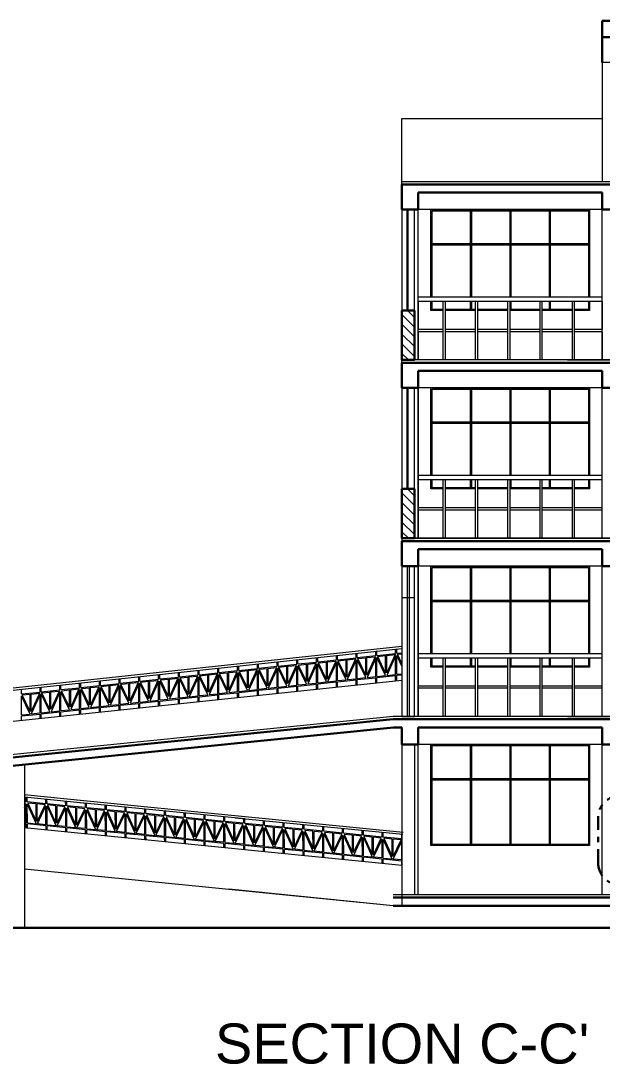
# Model space of a CAD drawing. Header units: millimetres. Extents: x 1898 to 3725, y 783 to 1532.
# Drawn here: x 2531.12 to 2541.72, y 917.06 to 936.08 of the extents above; entities that cross this region are included whole.
import ezdxf

# ---------------------------------------------------------------- set-up
doc = ezdxf.new("R2010")
doc.units = ezdxf.units.MM
doc.linetypes.add('CENTER', pattern=[2, 1.25, -0.25, 0.25, -0.25])
doc.linetypes.add('DASHDOT', pattern=[1, 0.5, -0.25, 0, -0.25])
for name, color, linetype, lineweight in [('Door', 54, 'Continuous', 18), ('ELEV.1', 7, 'Continuous', 20), ('ELEV.2', 250, 'Continuous', 20), ('ELEV.4', 251, 'Continuous', 18), ('ELEV.5', 250, 'Continuous', 15), ('flooring', 1, 'Continuous', 18), ('GRID', 134, 'CENTER', 18), ('Hatch', 43, 'Continuous', 13), ('Railing', 23, 'Continuous', 13), ('rcc', 5, 'Continuous', 30), ('STAIRS', 10, 'Continuous', 18), ('TEXT', 7, 'Continuous', 15), ('Wall', 7, 'Continuous', 30), ('Window', 150, 'Continuous', 15), ('Window-Wall', 7, 'Continuous', 18)]:
    doc.layers.add(name, color=color, linetype=linetype, lineweight=lineweight)
doc.styles.get("Standard").update_dxf_attribs({"font": 'arial.ttf', "height": 0.2})

# ---------------------------------------------------------------- blocks, each defined once
blk = doc.blocks.new('DF')
at = {"layer": 'Railing'}
for p, q in [((2538.092, 921.284), (2535.033, 921.599)), ((2538.088, 921.245), (2535.033, 921.559)), ((2535.188, 921.463), (2535.188, 921.543)), ((2535.208, 921.46), (2535.208, 921.541)), ((2535.548, 921.426), (2535.548, 921.506)), ((2535.568, 921.423), (2535.568, 921.504)), ((2535.188, 921.081), (2535.188, 921.424)), ((2535.548, 921.426), (2535.208, 921.46)), ((2535.208, 921.416), (2535.368, 921.062)), ((2535.208, 921.078), (2535.208, 921.416)), ((2535.37, 921.424), (2535.219, 921.439)), ((2535.219, 921.439), (2535.37, 921.107)), ((2535.37, 921.107), (2535.37, 921.424)), ((2535.535, 921.407), (2535.39, 921.422)), ((2535.39, 921.105), (2535.39, 921.422)), ((2535.39, 921.105), (2535.535, 921.407)), ((2535.39, 921.06), (2535.548, 921.387)), ((2535.548, 921.044), (2535.548, 921.387)), ((2535.908, 921.388), (2535.568, 921.423)), ((2535.568, 921.379), (2535.728, 921.025)), ((2535.568, 921.041), (2535.568, 921.379)), ((2535.73, 921.387), (2535.579, 921.402)), ((2535.579, 921.402), (2535.73, 921.07)), ((2535.73, 921.07), (2535.73, 921.387)), ((2535.895, 921.37), (2535.75, 921.385)), ((2535.75, 921.068), (2535.75, 921.385)), ((2535.75, 921.068), (2535.895, 921.37)), ((2535.75, 921.023), (2535.908, 921.35)), ((2535.908, 921.388), (2535.908, 921.469)), ((2535.908, 921.006), (2535.908, 921.35)), ((2535.928, 921.386), (2535.928, 921.467)), ((2536.268, 921.351), (2535.928, 921.386)), ((2535.928, 921.342), (2536.088, 920.988)), ((2535.928, 921.004), (2535.928, 921.342)), ((2536.09, 921.35), (2535.939, 921.365)), ((2535.939, 921.365), (2536.09, 921.033)), ((2536.09, 921.033), (2536.09, 921.35)), ((2536.255, 921.333), (2536.11, 921.348)), ((2536.11, 921.031), (2536.11, 921.348)), ((2536.11, 921.031), (2536.255, 921.333)), ((2536.11, 920.986), (2536.268, 921.313)), ((2536.268, 921.351), (2536.268, 921.432)), ((2536.268, 920.969), (2536.268, 921.313)), ((2536.288, 921.349), (2536.288, 921.43)), ((2536.628, 921.314), (2536.288, 921.349)), ((2536.288, 921.305), (2536.448, 920.951)), ((2536.288, 920.967), (2536.288, 921.305)), ((2536.45, 921.313), (2536.299, 921.328)), ((2536.299, 921.328), (2536.45, 920.996)), ((2536.45, 920.996), (2536.45, 921.313)), ((2536.615, 921.296), (2536.47, 921.311)), ((2536.47, 920.994), (2536.47, 921.311)), ((2536.47, 920.994), (2536.615, 921.296)), ((2536.628, 921.314), (2536.628, 921.395)), ((2536.648, 921.312), (2536.648, 921.393)), ((2536.988, 921.277), (2536.648, 921.312)), ((2536.81, 921.276), (2536.659, 921.291)), ((2536.659, 921.291), (2536.81, 920.959)), ((2536.988, 921.277), (2536.988, 921.358)), ((2537.008, 921.275), (2537.008, 921.356)), ((2537.348, 921.24), (2537.348, 921.321)), ((2537.368, 921.238), (2537.368, 921.319)), ((2537.708, 921.203), (2537.708, 921.284)), ((2537.728, 921.201), (2537.728, 921.282)), ((2536.47, 920.949), (2536.628, 921.276)), ((2536.628, 920.932), (2536.628, 921.276)), ((2536.648, 921.268), (2536.808, 920.914)), ((2536.648, 920.93), (2536.648, 921.268)), ((2536.81, 920.959), (2536.81, 921.276)), ((2536.975, 921.259), (2536.83, 921.274)), ((2536.83, 920.957), (2536.83, 921.274)), ((2536.83, 920.957), (2536.975, 921.259)), ((2536.83, 920.912), (2536.988, 921.239)), ((2536.988, 920.895), (2536.988, 921.239)), ((2537.348, 921.24), (2537.008, 921.275)), ((2537.008, 921.231), (2537.168, 920.877)), ((2537.008, 920.893), (2537.008, 921.231)), ((2537.17, 921.239), (2537.019, 921.254)), ((2537.019, 921.254), (2537.17, 920.922)), ((2537.17, 920.922), (2537.17, 921.239)), ((2537.335, 921.222), (2537.19, 921.237)), ((2537.19, 920.92), (2537.19, 921.237)), ((2537.19, 920.92), (2537.335, 921.222)), ((2537.19, 920.875), (2537.348, 921.202)), ((2537.348, 920.858), (2537.348, 921.202)), ((2537.708, 921.203), (2537.368, 921.238)), ((2537.368, 921.194), (2537.528, 920.84)), ((2537.368, 920.856), (2537.368, 921.194)), ((2537.53, 921.202), (2537.379, 921.217)), ((2537.379, 921.217), (2537.53, 920.885)), ((2537.53, 920.885), (2537.53, 921.202)), ((2537.695, 921.185), (2537.55, 921.2)), ((2537.55, 920.882), (2537.55, 921.2)), ((2537.55, 920.882), (2537.695, 921.185)), ((2537.55, 920.838), (2537.708, 921.165)), ((2537.708, 920.821), (2537.708, 921.165)), ((2538.068, 921.166), (2537.728, 921.201)), ((2537.728, 921.157), (2537.888, 920.803)), ((2537.728, 920.819), (2537.728, 921.157)), ((2537.89, 921.165), (2537.739, 921.18)), ((2537.739, 921.18), (2537.89, 920.848)), ((2537.89, 920.848), (2537.89, 921.165)), ((2538.055, 921.148), (2537.91, 921.162)), ((2537.91, 920.845), (2537.91, 921.162)), ((2537.91, 920.845), (2538.055, 921.148)), ((2537.91, 920.801), (2538.068, 921.128)), ((2535.188, 920.98), (2535.188, 921.06)), ((2535.208, 921.078), (2535.368, 921.062)), ((2535.548, 921.023), (2535.208, 921.058)), ((2535.208, 920.978), (2535.208, 921.058)), ((2535.548, 921.044), (2535.39, 921.06)), ((2535.548, 920.943), (2535.548, 921.023)), ((2535.568, 921.041), (2535.728, 921.025)), ((2535.908, 920.986), (2535.568, 921.021)), ((2535.568, 920.941), (2535.568, 921.021)), ((2535.908, 921.006), (2535.75, 921.023)), ((2535.908, 920.906), (2535.908, 920.986)), ((2535.928, 921.004), (2536.088, 920.988)), ((2536.268, 920.949), (2535.928, 920.984)), ((2535.928, 920.904), (2535.928, 920.984)), ((2536.268, 920.969), (2536.11, 920.986)), ((2536.268, 920.869), (2536.268, 920.949)), ((2536.288, 920.967), (2536.448, 920.951)), ((2536.628, 920.912), (2536.288, 920.947)), ((2536.288, 920.867), (2536.288, 920.947)), ((2536.628, 920.932), (2536.47, 920.949)), ((2536.628, 920.832), (2536.628, 920.912)), ((2536.648, 920.93), (2536.808, 920.914)), ((2536.988, 920.875), (2536.648, 920.91)), ((2536.648, 920.83), (2536.648, 920.91)), ((2536.988, 920.895), (2536.83, 920.912)), ((2536.988, 920.795), (2536.988, 920.875)), ((2537.008, 920.893), (2537.168, 920.877)), ((2537.348, 920.838), (2537.008, 920.873)), ((2537.008, 920.793), (2537.008, 920.873)), ((2537.348, 920.858), (2537.19, 920.875)), ((2537.348, 920.758), (2537.348, 920.838)), ((2537.368, 920.856), (2537.528, 920.84)), ((2537.708, 920.801), (2537.368, 920.836)), ((2537.368, 920.756), (2537.368, 920.836)), ((2537.708, 920.821), (2537.55, 920.838)), ((2537.708, 920.721), (2537.708, 920.801)), ((2537.728, 920.819), (2537.888, 920.803)), ((2538.068, 920.764), (2537.728, 920.799)), ((2537.728, 920.719), (2537.728, 920.799)), ((2538.068, 920.784), (2537.91, 920.801))]:
    blk.add_line(p, q, dxfattribs=at)

msp = doc.modelspace()

# ---------------------------------------------------------------- hatches: boundary and pattern name
at = {"layer": 'Hatch', "ltscale": 0.05}
h = msp.add_hatch(dxfattribs=at)
h.set_pattern_fill('ANSI31', color=256)
h.set_pattern_definition([(135, (8339.62889, 1391.12272), (0.0883883476, 0.0883883476), [])])
h.paths.add_polyline_path([(2538.0677, 929.8971), (2538.2977, 929.8971), (2538.2977, 930.7971), (2538.0677, 930.7971)])
h = msp.add_hatch(dxfattribs=at)
h.set_pattern_fill('ANSI31', color=256)
h.set_pattern_definition([(135, (8339.62889, 1387.87272), (0.0883883476, 0.0883883476), [])])
h.paths.add_polyline_path([(2538.0677, 926.6471), (2538.2977, 926.6471), (2538.2977, 927.5471), (2538.0677, 927.5471)])

# ---------------------------------------------------------------- linework, layer by layer
at = {"layer": 'Door', "linetype": 'Continuous', "ltscale": 0.05}
for p, q in [((2538.1627, 926.1371), (2538.1627, 923.4071)), ((2538.2027, 926.1371), (2538.2027, 923.4071))]:
    msp.add_line(p, q, dxfattribs=at)
at = {"layer": 'Door'}
msp.add_line((2538.1627, 923.4071), (2538.2027, 923.4071), dxfattribs=at)
at = {"layer": 'ELEV.1'}
for p, q in [((2538.3677, 929.3871), (2538.3677, 926.6471)), ((2538.3677, 926.1371), (2538.3677, 923.3971)), ((2538.3677, 920.1471), (2538.3677, 922.8871)), ((2541.7177, 920.1471), (2541.7177, 922.8871)), ((2531.1902, 922.5243), (2531.1902, 919.5493))]:
    msp.add_line(p, q, dxfattribs=at)
at = {"layer": 'ELEV.2'}
for p, q in [((2538.0677, 934.2971), (2541.7177, 934.2971)), ((2538.0677, 933.1471), (2538.0677, 934.2971)), ((2538.3677, 929.8971), (2538.3677, 932.6371)), ((2541.7177, 929.8971), (2541.7177, 932.6371)), ((2538.3677, 926.6471), (2538.3677, 929.3871)), ((2541.7177, 926.6471), (2541.7177, 929.3871)), ((2538.3677, 923.3971), (2538.3677, 926.1371)), ((2541.7177, 923.3971), (2541.7177, 926.1371)), ((2538.3677, 920.1471), (2538.3677, 922.8871)), ((2541.7177, 920.1471), (2541.7177, 922.8871)), ((2537.9077, 919.9461), (2531.1902, 920.6178)), ((2538.0677, 920.6648), (2538.0677, 919.9461))]:
    msp.add_line(p, q, dxfattribs=at)
at = {"layer": 'ELEV.4'}
for p, q in [((2541.7177, 932.6371), (2538.3677, 932.6371)), ((2538.3677, 930.9671), (2538.3677, 930.4521)), ((2541.7177, 930.9671), (2541.7177, 930.4521)), ((2538.3677, 930.4121), (2538.3677, 929.8971)), ((2541.7177, 930.4121), (2541.7177, 929.8971)), ((2541.7177, 929.3871), (2538.3677, 929.3871)), ((2538.3677, 927.7171), (2538.3677, 927.2021)), ((2538.3677, 927.1621), (2538.3677, 926.6471)), ((2541.7177, 926.1371), (2538.3677, 926.1371)), ((2538.3677, 924.4671), (2538.3677, 923.9521)), ((2538.3677, 923.9121), (2538.3677, 923.3971)), ((2541.7177, 922.8871), (2538.3677, 922.8871))]:
    msp.add_line(p, q, dxfattribs=at)
at = {"layer": 'ELEV.5', "linetype": 'Continuous'}
for p, q in [((2538.0677, 924.0542), (2521.7542, 922.3298)), ((2538.0677, 920.6838), (2531.1902, 921.3716)), ((2537.9077, 919.9461), (2534.9141, 920.254))]:
    msp.add_line(p, q, dxfattribs=at)
at = {"layer": 'flooring'}
msp.add_line((2538.0677, 929.8471), (2538.0677, 929.8971), dxfattribs=at)
for points in [[(2538.0677, 932.9471), (2538.0677, 933.1471), (2543.1076, 933.1471), (2543.1076, 932.9993), (2543.4076, 932.9993), (2543.4076, 932.8516), (2543.7076, 932.8516), (2543.7076, 932.7039), (2544.0076, 932.7039), (2544.0076, 932.5562), (2544.3076, 932.5562), (2544.3076, 932.4084), (2544.6076, 932.4084), (2544.6076, 932.2607), (2544.9076, 932.2607), (2544.9076, 932.113), (2545.2076, 932.113), (2545.2076, 931.9652), (2545.5076, 931.9652), (2545.5076, 931.8175), (2545.8076, 931.8175), (2547.9476, 931.8175)], [(2541.0846, 929.8971), (2543.1076, 929.8971), (2543.1076, 929.7493), (2543.4076, 929.7493), (2543.4076, 929.6016), (2543.7076, 929.6016), (2543.7076, 929.4539), (2544.0076, 929.4539), (2544.0076, 929.3062), (2544.3076, 929.3062), (2544.3076, 929.1584), (2544.6076, 929.1584), (2544.6076, 929.0107), (2544.9076, 929.0107), (2544.9076, 928.863), (2545.2076, 928.863), (2545.2076, 928.7152), (2545.5076, 928.7152), (2545.5076, 928.5675), (2545.8076, 928.5675), (2547.9476, 928.5675)], [(2541.0846, 926.6471), (2543.1076, 926.6471), (2543.1076, 926.4993), (2543.4076, 926.4993), (2543.4076, 926.3516), (2543.7076, 926.3516), (2543.7076, 926.2039), (2544.0076, 926.2039), (2544.0076, 926.0562), (2544.3076, 926.0562), (2544.3076, 925.9084), (2544.6076, 925.9084), (2544.6076, 925.7607), (2544.9076, 925.7607), (2544.9076, 925.613), (2545.2076, 925.613), (2545.2076, 925.4652), (2545.5076, 925.4652), (2545.5076, 925.3175), (2545.8076, 925.3175), (2547.9476, 925.3175)], [(2541.0846, 923.3971), (2543.1076, 923.3971), (2543.1076, 923.2493), (2543.4076, 923.2493), (2543.4076, 923.1016), (2543.7076, 923.1016), (2543.7076, 922.9539), (2544.0076, 922.9539), (2544.0076, 922.8062), (2544.3076, 922.8062), (2544.3076, 922.6584), (2544.6076, 922.6584), (2544.6076, 922.5107), (2544.9076, 922.5107), (2544.9076, 922.363), (2545.2076, 922.363), (2545.2076, 922.2152), (2545.5076, 922.2152), (2545.5076, 922.0675), (2545.8076, 922.0675), (2547.9476, 922.0675)]]:
    msp.add_lwpolyline(points, dxfattribs=at)
at = {"layer": 'GRID', "ltscale": 5}
msp.add_line((2538.0677, 926.6471), (2551.8592, 926.6471), dxfattribs=at)
at = {"layer": 'Hatch', "color": 40, "linetype": 'DASHDOT', "lineweight": 30, "ltscale": 0.5}
msp.add_lwpolyline([(2542.0452, 921.9557), (2543.3883, 921.9557, -0.4142136), (2543.7883, 921.5557), (2543.7883, 920.7312, -0.4142136), (2543.3883, 920.3312), (2542.0452, 920.3312, -0.4142136), (2541.6452, 920.7312), (2541.6452, 921.5557, -0.4142136)], format="xyb", close=True, dxfattribs=at)
at = {"layer": 'Railing'}
for p, q in [((2538.3677, 931.0471), (2541.7177, 931.0471)), ((2538.3677, 930.9671), (2541.7177, 930.9671)), ((2538.8214, 929.8971), (2538.8214, 930.9671)), ((2538.8614, 929.8971), (2538.8614, 930.9671)), ((2539.4102, 929.8971), (2539.4102, 930.9671)), ((2539.4502, 929.8971), (2539.4502, 930.9671)), ((2539.9989, 929.8971), (2539.9989, 930.9671)), ((2540.0389, 929.8971), (2540.0389, 930.9671)), ((2540.5877, 929.8971), (2540.5877, 930.9671)), ((2540.6277, 929.8971), (2540.6277, 930.9671)), ((2541.1764, 929.8971), (2541.1764, 930.9671)), ((2541.2164, 929.8971), (2541.2164, 930.9671)), ((2538.8214, 930.4521), (2538.3677, 930.4521)), ((2538.8214, 930.4121), (2538.3677, 930.4121)), ((2539.4102, 930.4521), (2538.8614, 930.4521)), ((2539.4102, 930.4121), (2538.8614, 930.4121)), ((2539.9989, 930.4521), (2539.4502, 930.4521)), ((2539.9989, 930.4121), (2539.4502, 930.4121)), ((2540.5877, 930.4521), (2540.0389, 930.4521)), ((2540.5877, 930.4121), (2540.0389, 930.4121)), ((2541.1764, 930.4521), (2540.6277, 930.4521)), ((2541.1764, 930.4121), (2540.6277, 930.4121)), ((2541.7177, 930.4521), (2541.2164, 930.4521)), ((2541.7177, 930.4121), (2541.2164, 930.4121)), ((2538.3677, 927.7971), (2541.7177, 927.7971)), ((2538.3677, 927.7171), (2541.7177, 927.7171)), ((2538.8214, 926.6471), (2538.8214, 927.7171)), ((2538.8614, 926.6471), (2538.8614, 927.7171)), ((2539.4102, 926.6471), (2539.4102, 927.7171)), ((2539.4502, 926.6471), (2539.4502, 927.7171)), ((2539.9989, 926.6471), (2539.9989, 927.7171)), ((2540.0389, 926.6471), (2540.0389, 927.7171)), ((2540.5877, 926.6471), (2540.5877, 927.7171)), ((2540.6277, 926.6471), (2540.6277, 927.7171)), ((2541.1764, 926.6471), (2541.1764, 927.7171)), ((2541.2164, 926.6471), (2541.2164, 927.7171)), ((2538.8214, 927.2021), (2538.3677, 927.2021)), ((2539.4102, 927.2021), (2538.8614, 927.2021)), ((2539.9989, 927.2021), (2539.4502, 927.2021)), ((2540.5877, 927.2021), (2540.0389, 927.2021)), ((2541.1764, 927.2021), (2540.6277, 927.2021)), ((2541.7177, 927.2021), (2541.2164, 927.2021)), ((2538.8214, 927.1621), (2538.3677, 927.1621)), ((2539.4102, 927.1621), (2538.8614, 927.1621)), ((2539.9989, 927.1621), (2539.4502, 927.1621)), ((2540.5877, 927.1621), (2540.0389, 927.1621)), ((2541.1764, 927.1621), (2540.6277, 927.1621)), ((2541.7177, 927.1621), (2541.2164, 927.1621)), ((2536.8946, 924.4341), (2536.8946, 924.5145)), ((2537.2346, 924.469), (2537.2346, 924.5494)), ((2537.2546, 924.4731), (2537.2546, 924.5535)), ((2537.5946, 924.508), (2537.5946, 924.5885)), ((2537.6146, 924.5121), (2537.6146, 924.5925)), ((2537.6146, 924.5121), (2537.9546, 924.5471)), ((2537.943, 924.5258), (2537.7925, 924.1936)), ((2537.7925, 924.5103), (2537.943, 924.5258)), ((2537.9546, 924.5471), (2537.9546, 924.6275)), ((2537.9746, 924.5511), (2537.9746, 924.6315)), ((2537.9746, 924.5511), (2538.0677, 924.5607)), ((2537.9872, 924.5323), (2538.0677, 924.5406)), ((2538.0677, 924.365), (2537.9872, 924.5323)), ((2538.3677, 924.5471), (2541.7177, 924.5471)), ((2535.4346, 924.2739), (2535.4346, 924.3544)), ((2535.4546, 924.278), (2535.4546, 924.3584)), ((2535.7946, 924.313), (2535.7946, 924.3934)), ((2535.8146, 924.317), (2535.8146, 924.3974)), ((2535.8146, 924.317), (2536.1546, 924.352)), ((2536.143, 924.3307), (2535.9925, 923.9986)), ((2535.9925, 924.3152), (2536.143, 924.3307)), ((2536.1546, 924.352), (2536.1546, 924.4324)), ((2536.1746, 924.356), (2536.1746, 924.4364)), ((2536.1746, 924.356), (2536.5146, 924.391)), ((2536.1872, 924.3372), (2536.3325, 924.3522)), ((2536.3325, 924.0351), (2536.1872, 924.3372)), ((2536.3325, 924.0351), (2536.3325, 924.3522)), ((2536.503, 924.3697), (2536.3525, 924.0376)), ((2536.3525, 924.3542), (2536.503, 924.3697)), ((2536.3525, 924.0376), (2536.3525, 924.3542)), ((2536.5146, 924.3467), (2536.354, 923.9925)), ((2536.5146, 924.391), (2536.5146, 924.4714)), ((2536.5146, 924.009), (2536.5146, 924.3523)), ((2536.5346, 924.395), (2536.5346, 924.4755)), ((2536.5346, 924.395), (2536.8746, 924.43)), ((2536.5346, 924.013), (2536.5346, 924.3563)), ((2536.6919, 924.0292), (2536.5346, 924.3563)), ((2536.5472, 924.3762), (2536.6925, 924.3912)), ((2536.6925, 924.0742), (2536.5472, 924.3762)), ((2536.6925, 924.0742), (2536.6925, 924.3912)), ((2536.863, 924.4087), (2536.7125, 924.0766)), ((2536.7125, 924.3932), (2536.863, 924.4087)), ((2536.7125, 924.0766), (2536.7125, 924.3932)), ((2536.8746, 924.3857), (2536.714, 924.0315)), ((2536.8746, 924.43), (2536.8746, 924.5104)), ((2536.8746, 924.048), (2536.8746, 924.3913)), ((2536.8946, 924.4341), (2537.2346, 924.469)), ((2536.8946, 924.052), (2536.8946, 924.3953)), ((2537.0519, 924.0682), (2536.8946, 924.3953)), ((2536.9072, 924.4152), (2537.0525, 924.4302)), ((2537.0525, 924.1132), (2536.9072, 924.4152)), ((2537.0525, 924.1132), (2537.0525, 924.4302)), ((2537.223, 924.4477), (2537.0725, 924.1156)), ((2537.0725, 924.4322), (2537.223, 924.4477)), ((2537.0725, 924.1156), (2537.0725, 924.4322)), ((2537.2346, 924.4247), (2537.074, 924.0705)), ((2537.2346, 924.087), (2537.2346, 924.4303)), ((2537.2546, 924.4731), (2537.5946, 924.508)), ((2537.2546, 924.0911), (2537.2546, 924.4344)), ((2537.4119, 924.1072), (2537.2546, 924.4344)), ((2537.2672, 924.4543), (2537.4125, 924.4692)), ((2537.4125, 924.1522), (2537.2672, 924.4543)), ((2537.4125, 924.1522), (2537.4125, 924.4692)), ((2537.583, 924.4867), (2537.4325, 924.1546)), ((2537.4325, 924.4713), (2537.583, 924.4867)), ((2537.4325, 924.1546), (2537.4325, 924.4713)), ((2537.5946, 924.4637), (2537.434, 924.1095)), ((2537.5946, 924.126), (2537.5946, 924.4693)), ((2537.6146, 924.1301), (2537.6146, 924.4734)), ((2537.7719, 924.1463), (2537.6146, 924.4734)), ((2537.6272, 924.4933), (2537.7725, 924.5082)), ((2537.7725, 924.1912), (2537.6272, 924.4933)), ((2537.7725, 924.1912), (2537.7725, 924.5082)), ((2537.7925, 924.1936), (2537.7925, 924.5103)), ((2537.9546, 924.5027), (2537.794, 924.1485)), ((2537.9546, 924.165), (2537.9546, 924.5083)), ((2537.9746, 924.1691), (2537.9746, 924.5124)), ((2538.0677, 924.3189), (2537.9746, 924.5124)), ((2538.3677, 924.4671), (2541.7177, 924.4671)), ((2538.8214, 923.3971), (2538.8214, 924.4671)), ((2538.8614, 923.3971), (2538.8614, 924.4671)), ((2539.4102, 923.3971), (2539.4102, 924.4671)), ((2539.4502, 923.3971), (2539.4502, 924.4671)), ((2539.9989, 923.3971), (2539.9989, 924.4671)), ((2540.0389, 923.3971), (2540.0389, 924.4671)), ((2540.5877, 923.3971), (2540.5877, 924.4671)), ((2540.6277, 923.3971), (2540.6277, 924.4671)), ((2541.1764, 923.3971), (2541.1764, 924.4671)), ((2541.2164, 923.3971), (2541.2164, 924.4671)), ((2533.6346, 924.0789), (2533.6346, 924.1593)), ((2533.6546, 924.0829), (2533.6546, 924.1633)), ((2533.9946, 924.1179), (2533.9946, 924.1983)), ((2534.0146, 924.1219), (2534.0146, 924.2023)), ((2534.0146, 924.1219), (2534.3546, 924.1569)), ((2534.343, 924.1356), (2534.1925, 923.8035)), ((2534.1925, 924.1201), (2534.343, 924.1356)), ((2534.3546, 924.1569), (2534.3546, 924.2373)), ((2534.3746, 924.1609), (2534.3746, 924.2414)), ((2534.3746, 924.1609), (2534.7146, 924.1959)), ((2534.3872, 924.1421), (2534.5325, 924.1571)), ((2534.5325, 923.8401), (2534.3872, 924.1421)), ((2534.5325, 923.8401), (2534.5325, 924.1571)), ((2534.703, 924.1746), (2534.5525, 923.8425)), ((2534.5525, 924.1591), (2534.703, 924.1746)), ((2534.5525, 923.8425), (2534.5525, 924.1591)), ((2534.7146, 924.1516), (2534.554, 923.7974)), ((2534.7146, 924.1959), (2534.7146, 924.2763)), ((2534.7146, 923.8139), (2534.7146, 924.1572)), ((2534.7346, 924.1999), (2534.7346, 924.2804)), ((2534.7346, 924.1999), (2535.0746, 924.2349)), ((2534.7346, 923.8179), (2534.7346, 924.1612)), ((2534.8919, 923.8341), (2534.7346, 924.1612)), ((2534.7472, 924.1811), (2534.8925, 924.1961)), ((2534.8925, 923.8791), (2534.7472, 924.1811)), ((2534.8925, 923.8791), (2534.8925, 924.1961)), ((2535.063, 924.2136), (2534.9125, 923.8815)), ((2534.9125, 924.1981), (2535.063, 924.2136)), ((2534.9125, 923.8815), (2534.9125, 924.1981)), ((2535.0746, 924.1906), (2534.914, 923.8364)), ((2535.0746, 924.2349), (2535.0746, 924.3153)), ((2535.0746, 923.8529), (2535.0746, 924.1962)), ((2535.0946, 924.239), (2535.0946, 924.3194)), ((2535.0946, 924.239), (2535.4346, 924.2739)), ((2535.0946, 923.857), (2535.0946, 924.2003)), ((2535.2519, 923.8731), (2535.0946, 924.2003)), ((2535.1072, 924.2202), (2535.2525, 924.2351)), ((2535.2525, 923.9181), (2535.1072, 924.2202)), ((2535.2525, 923.9181), (2535.2525, 924.2351)), ((2535.423, 924.2526), (2535.2725, 923.9205)), ((2535.2725, 924.2372), (2535.423, 924.2526)), ((2535.2725, 923.9205), (2535.2725, 924.2372)), ((2535.4346, 924.2296), (2535.274, 923.8754)), ((2535.4346, 923.8919), (2535.4346, 924.2352)), ((2535.4546, 924.278), (2535.7946, 924.313)), ((2535.4546, 923.896), (2535.4546, 924.2393)), ((2535.6119, 923.9122), (2535.4546, 924.2393)), ((2535.4672, 924.2592), (2535.6125, 924.2741)), ((2535.6125, 923.9571), (2535.4672, 924.2592)), ((2535.6125, 923.9571), (2535.6125, 924.2741)), ((2535.783, 924.2917), (2535.6325, 923.9595)), ((2535.6325, 924.2762), (2535.783, 924.2917)), ((2535.6325, 923.9595), (2535.6325, 924.2762)), ((2535.7946, 924.2686), (2535.634, 923.9144)), ((2535.7946, 923.9309), (2535.7946, 924.2742)), ((2535.8146, 923.935), (2535.8146, 924.2783)), ((2535.9719, 923.9512), (2535.8146, 924.2783)), ((2535.8272, 924.2982), (2535.9725, 924.3131)), ((2535.9725, 923.9961), (2535.8272, 924.2982)), ((2535.9725, 923.9961), (2535.9725, 924.3131)), ((2535.9925, 923.9986), (2535.9925, 924.3152)), ((2536.1546, 924.3076), (2535.994, 923.9535)), ((2536.1546, 923.97), (2536.1546, 924.3133)), ((2536.1746, 923.974), (2536.1746, 924.3173)), ((2536.3319, 923.9902), (2536.1746, 924.3173)), ((2537.6146, 924.1301), (2537.7719, 924.1463)), ((2537.6146, 924.11), (2537.9546, 924.1449)), ((2537.794, 924.1485), (2537.9546, 924.165)), ((2537.9546, 924.0422), (2537.9546, 924.1449)), ((2537.9546, 924.0422), (2537.9546, 924.1449)), ((2537.9746, 924.1691), (2538.0677, 924.1787)), ((2537.9746, 924.149), (2538.0677, 924.1586)), ((2537.9746, 924.0443), (2537.9746, 924.149)), ((2531.8346, 923.8838), (2531.8346, 923.9642)), ((2531.8546, 923.8878), (2531.8546, 923.9682)), ((2532.1946, 923.9228), (2532.1946, 924.0032)), ((2532.2146, 923.9268), (2532.2146, 924.0073)), ((2532.2146, 923.9268), (2532.5546, 923.9618)), ((2532.5546, 923.9618), (2532.5546, 924.0422)), ((2532.5746, 923.9658), (2532.5746, 924.0463)), ((2532.5746, 923.9658), (2532.9146, 924.0008)), ((2532.5872, 923.947), (2532.7325, 923.962)), ((2532.7325, 923.645), (2532.5872, 923.947)), ((2532.7325, 923.645), (2532.7325, 923.962)), ((2532.903, 923.9795), (2532.7525, 923.6474)), ((2532.7525, 923.964), (2532.903, 923.9795)), ((2532.7525, 923.6474), (2532.7525, 923.964)), ((2532.9146, 923.9565), (2532.754, 923.6023)), ((2532.9146, 924.0008), (2532.9146, 924.0812)), ((2532.9146, 923.6188), (2532.9146, 923.9621)), ((2532.9346, 924.0049), (2532.9346, 924.0853)), ((2532.9346, 924.0049), (2533.2746, 924.0398)), ((2532.9346, 923.6229), (2532.9346, 923.9662)), ((2533.0919, 923.639), (2532.9346, 923.9662)), ((2532.9472, 923.9861), (2533.0925, 924.001)), ((2533.0925, 923.684), (2532.9472, 923.9861)), ((2533.0925, 923.684), (2533.0925, 924.001)), ((2533.263, 924.0185), (2533.1125, 923.6864)), ((2533.1125, 924.0031), (2533.263, 924.0185)), ((2533.1125, 923.6864), (2533.1125, 924.0031)), ((2533.2746, 923.9955), (2533.114, 923.6413)), ((2533.2746, 924.0398), (2533.2746, 924.1203)), ((2533.2746, 923.6578), (2533.2746, 924.0011)), ((2533.2946, 924.0439), (2533.2946, 924.1243)), ((2533.2946, 924.0439), (2533.6346, 924.0789)), ((2533.2946, 923.6619), (2533.2946, 924.0052)), ((2533.4519, 923.6781), (2533.2946, 924.0052)), ((2533.3072, 924.0251), (2533.4525, 924.04)), ((2533.4525, 923.723), (2533.3072, 924.0251)), ((2533.4525, 923.723), (2533.4525, 924.04)), ((2533.623, 924.0576), (2533.4725, 923.7254)), ((2533.4725, 924.0421), (2533.623, 924.0576)), ((2533.4725, 923.7254), (2533.4725, 924.0421)), ((2533.6346, 924.0345), (2533.474, 923.6803)), ((2533.6346, 923.6968), (2533.6346, 924.0401)), ((2533.6546, 924.0829), (2533.9946, 924.1179)), ((2533.6546, 923.7009), (2533.6546, 924.0442)), ((2533.8119, 923.7171), (2533.6546, 924.0442)), ((2533.6672, 924.0641), (2533.8125, 924.079)), ((2533.8125, 923.762), (2533.6672, 924.0641)), ((2533.8125, 923.762), (2533.8125, 924.079)), ((2533.983, 924.0966), (2533.8325, 923.7645)), ((2533.8325, 924.0811), (2533.983, 924.0966)), ((2533.8325, 923.7645), (2533.8325, 924.0811)), ((2533.9946, 924.0735), (2533.834, 923.7194)), ((2533.9946, 923.7359), (2533.9946, 924.0792)), ((2534.0146, 923.7399), (2534.0146, 924.0832)), ((2534.1719, 923.7561), (2534.0146, 924.0832)), ((2534.0272, 924.1031), (2534.1725, 924.1181)), ((2534.1725, 923.801), (2534.0272, 924.1031)), ((2534.1725, 923.801), (2534.1725, 924.1181)), ((2534.1925, 923.8035), (2534.1925, 924.1201)), ((2534.3546, 924.1126), (2534.194, 923.7584)), ((2534.3546, 923.7749), (2534.3546, 924.1182)), ((2534.3746, 923.7789), (2534.3746, 924.1222)), ((2534.5319, 923.7951), (2534.3746, 924.1222)), ((2535.8146, 923.935), (2535.9719, 923.9512)), ((2535.8146, 923.9149), (2536.1546, 923.9499)), ((2535.994, 923.9535), (2536.1546, 923.97)), ((2536.1546, 923.852), (2536.1546, 923.9499)), ((2536.1546, 923.852), (2536.1546, 923.9499)), ((2536.1746, 923.974), (2536.3319, 923.9902)), ((2536.1746, 923.9539), (2536.5146, 923.9889)), ((2536.1746, 923.8541), (2536.1746, 923.9539)), ((2536.354, 923.9925), (2536.5146, 924.009)), ((2536.5146, 923.89), (2536.5146, 923.9889)), ((2536.5146, 923.89), (2536.5146, 923.9889)), ((2536.5346, 924.013), (2536.6919, 924.0292)), ((2536.5346, 923.9929), (2536.8746, 924.0279)), ((2536.5346, 923.8921), (2536.5346, 923.9929)), ((2536.714, 924.0315), (2536.8746, 924.048)), ((2536.8746, 923.9281), (2536.8746, 924.0279)), ((2536.8746, 923.9281), (2536.8746, 924.0279)), ((2536.8946, 924.052), (2537.0519, 924.0682)), ((2536.8946, 924.0319), (2537.2346, 924.0669)), ((2536.8946, 923.9302), (2536.8946, 924.0319)), ((2537.074, 924.0705), (2537.2346, 924.087)), ((2537.2346, 923.9661), (2537.2346, 924.0669)), ((2537.2346, 923.9661), (2537.2346, 924.0669)), ((2537.2546, 924.0911), (2537.4119, 924.1072)), ((2537.2546, 924.071), (2537.5946, 924.1059)), ((2537.2546, 923.9682), (2537.2546, 924.071)), ((2537.434, 924.1095), (2537.5946, 924.126)), ((2537.5946, 924.0042), (2537.5946, 924.1059)), ((2537.5946, 924.0042), (2537.5946, 924.1059)), ((2537.6146, 924.0063), (2537.6146, 924.11)), ((2538.8214, 923.9521), (2538.3677, 923.9521)), ((2539.4102, 923.9521), (2538.8614, 923.9521)), ((2539.9989, 923.9521), (2539.4502, 923.9521)), ((2540.5877, 923.9521), (2540.0389, 923.9521)), ((2541.1764, 923.9521), (2540.6277, 923.9521)), ((2541.7177, 923.9521), (2541.2164, 923.9521)), ((2531.1346, 923.8098), (2531.1346, 923.8902)), ((2531.1346, 923.8098), (2531.4746, 923.8447)), ((2531.1346, 923.4278), (2531.1346, 923.7711)), ((2531.2919, 923.444), (2531.1346, 923.7711)), ((2531.1472, 923.791), (2531.2925, 923.8059)), ((2531.2925, 923.4889), (2531.1472, 923.791)), ((2531.2925, 923.4889), (2531.2925, 923.8059)), ((2531.463, 923.8235), (2531.3125, 923.4913)), ((2531.3125, 923.808), (2531.463, 923.8235)), ((2531.3125, 923.4913), (2531.3125, 923.808)), ((2531.4746, 923.8004), (2531.314, 923.4462)), ((2531.4746, 923.8447), (2531.4746, 923.9252)), ((2531.4746, 923.4627), (2531.4746, 923.806)), ((2531.4946, 923.8488), (2531.4946, 923.9292)), ((2531.4946, 923.8488), (2531.8346, 923.8838)), ((2531.4946, 923.4668), (2531.4946, 923.8101)), ((2531.6519, 923.483), (2531.4946, 923.8101)), ((2531.5072, 923.83), (2531.6525, 923.8449)), ((2531.6525, 923.5279), (2531.5072, 923.83)), ((2531.6525, 923.5279), (2531.6525, 923.8449)), ((2531.823, 923.8625), (2531.6725, 923.5304)), ((2531.6725, 923.847), (2531.823, 923.8625)), ((2531.6725, 923.5304), (2531.6725, 923.847)), ((2531.8346, 923.8394), (2531.674, 923.4852)), ((2531.8346, 923.5018), (2531.8346, 923.8451)), ((2531.8546, 923.8878), (2532.1946, 923.9228)), ((2531.8546, 923.5058), (2531.8546, 923.8491)), ((2532.0119, 923.522), (2531.8546, 923.8491)), ((2531.8672, 923.869), (2532.0125, 923.884)), ((2532.0125, 923.5669), (2531.8672, 923.869)), ((2532.0125, 923.5669), (2532.0125, 923.884)), ((2532.183, 923.9015), (2532.0325, 923.5694)), ((2532.0325, 923.886), (2532.183, 923.9015)), ((2532.0325, 923.5694), (2532.0325, 923.886)), ((2532.1946, 923.8785), (2532.034, 923.5243)), ((2532.1946, 923.5408), (2532.1946, 923.8841)), ((2532.2146, 923.5448), (2532.2146, 923.8881)), ((2532.3719, 923.561), (2532.2146, 923.8881)), ((2532.2272, 923.908), (2532.3725, 923.923)), ((2532.3725, 923.6059), (2532.2272, 923.908)), ((2532.3725, 923.6059), (2532.3725, 923.923)), ((2532.543, 923.9405), (2532.3925, 923.6084)), ((2532.3925, 923.925), (2532.543, 923.9405)), ((2532.3925, 923.6084), (2532.3925, 923.925)), ((2532.5546, 923.9175), (2532.394, 923.5633)), ((2532.5546, 923.5798), (2532.5546, 923.9231)), ((2532.5746, 923.5838), (2532.5746, 923.9271)), ((2532.7319, 923.6), (2532.5746, 923.9271)), ((2534.0146, 923.7399), (2534.1719, 923.7561)), ((2534.0146, 923.7198), (2534.3546, 923.7548)), ((2534.194, 923.7584), (2534.3546, 923.7749)), ((2534.3546, 923.6617), (2534.3546, 923.7548)), ((2534.3546, 923.6617), (2534.3546, 923.7548)), ((2534.3746, 923.7789), (2534.5319, 923.7951)), ((2534.3746, 923.7588), (2534.7146, 923.7938)), ((2534.3746, 923.6638), (2534.3746, 923.7588)), ((2534.554, 923.7974), (2534.7146, 923.8139)), ((2534.7146, 923.6998), (2534.7146, 923.7938)), ((2534.7146, 923.6998), (2534.7146, 923.7938)), ((2534.7346, 923.8179), (2534.8919, 923.8341)), ((2534.7346, 923.7978), (2535.0746, 923.8328)), ((2534.7346, 923.7019), (2534.7346, 923.7978)), ((2534.914, 923.8364), (2535.0746, 923.8529)), ((2535.0746, 923.7378), (2535.0746, 923.8328)), ((2535.0746, 923.7378), (2535.0746, 923.8328)), ((2535.0946, 923.857), (2535.2519, 923.8731)), ((2535.0946, 923.8369), (2535.4346, 923.8718)), ((2535.0946, 923.7399), (2535.0946, 923.8369)), ((2535.274, 923.8754), (2535.4346, 923.8919)), ((2535.4346, 923.7759), (2535.4346, 923.8718)), ((2535.4346, 923.7759), (2535.4346, 923.8718)), ((2535.4546, 923.896), (2535.6119, 923.9122)), ((2535.4546, 923.8759), (2535.7946, 923.9108)), ((2535.4546, 923.778), (2535.4546, 923.8759)), ((2535.634, 923.9144), (2535.7946, 923.9309)), ((2535.7946, 923.8139), (2535.7946, 923.9108)), ((2535.7946, 923.8139), (2535.7946, 923.9108)), ((2535.8146, 923.816), (2535.8146, 923.9149)), ((2538.8214, 923.9121), (2538.3677, 923.9121)), ((2539.4102, 923.9121), (2538.8614, 923.9121)), ((2539.9989, 923.9121), (2539.4502, 923.9121)), ((2540.5877, 923.9121), (2540.0389, 923.9121)), ((2541.1764, 923.9121), (2540.6277, 923.9121)), ((2541.7177, 923.9121), (2541.2164, 923.9121)), ((2532.394, 923.5633), (2532.5546, 923.5798)), ((2532.5746, 923.5838), (2532.7319, 923.6)), ((2532.5746, 923.5637), (2532.9146, 923.5987)), ((2532.5746, 923.4736), (2532.5746, 923.5637)), ((2532.754, 923.6023), (2532.9146, 923.6188)), ((2532.9146, 923.5095), (2532.9146, 923.5987)), ((2532.9146, 923.5095), (2532.9146, 923.5987)), ((2532.9346, 923.6229), (2533.0919, 923.639)), ((2532.9346, 923.6028), (2533.2746, 923.6377)), ((2532.9346, 923.5116), (2532.9346, 923.6028)), ((2533.114, 923.6413), (2533.2746, 923.6578)), ((2533.2746, 923.5475), (2533.2746, 923.6377)), ((2533.2746, 923.5553), (2533.2746, 923.6377)), ((2533.2946, 923.6619), (2533.4519, 923.6781)), ((2533.2946, 923.6418), (2533.6346, 923.6767)), ((2533.2946, 923.5497), (2533.2946, 923.6418)), ((2533.474, 923.6803), (2533.6346, 923.6968)), ((2533.6346, 923.5856), (2533.6346, 923.6767)), ((2533.6346, 923.5856), (2533.6346, 923.6767)), ((2533.6546, 923.7009), (2533.8119, 923.7171)), ((2533.6546, 923.6808), (2533.9946, 923.7158)), ((2533.6546, 923.5877), (2533.6546, 923.6808)), ((2533.834, 923.7194), (2533.9946, 923.7359)), ((2533.9946, 923.6236), (2533.9946, 923.7158)), ((2533.9946, 923.6236), (2533.9946, 923.7158)), ((2534.0146, 923.6258), (2534.0146, 923.7198)), ((2531.1346, 923.4278), (2531.2919, 923.444)), ((2531.1346, 923.4077), (2531.4746, 923.4426)), ((2531.1346, 923.3213), (2531.1346, 923.4077)), ((2531.314, 923.4462), (2531.4746, 923.4627)), ((2531.4746, 923.3573), (2531.4746, 923.4426)), ((2531.4746, 923.3573), (2531.4746, 923.4426)), ((2531.4946, 923.4668), (2531.6519, 923.483)), ((2531.4946, 923.4467), (2531.8346, 923.4817)), ((2531.4946, 923.3594), (2531.4946, 923.4467)), ((2531.674, 923.4852), (2531.8346, 923.5018)), ((2531.8346, 923.3953), (2531.8346, 923.4817)), ((2531.8346, 923.3953), (2531.8346, 923.4817)), ((2531.8546, 923.5058), (2532.0119, 923.522)), ((2531.8546, 923.4857), (2532.1946, 923.5207)), ((2531.8546, 923.3974), (2531.8546, 923.4857)), ((2532.034, 923.5243), (2532.1946, 923.5408)), ((2532.1946, 923.4403), (2532.1946, 923.5207)), ((2532.1946, 923.4382), (2532.1946, 923.5207)), ((2532.2146, 923.5448), (2532.3719, 923.561)), ((2532.2146, 923.5247), (2532.5546, 923.5597)), ((2532.2146, 923.4355), (2532.2146, 923.5247)), ((2532.5546, 923.4714), (2532.5546, 923.5597)), ((2532.5546, 923.4714), (2532.5546, 923.5597)), ((2532.325, 921.8558), (2531.1902, 921.9682)), ((2532.3211, 921.8159), (2531.1902, 921.928)), ((2531.2209, 921.8446), (2531.2206, 921.925)), ((2531.2409, 921.8426), (2531.2407, 921.923)), ((2531.5811, 921.8089), (2531.5808, 921.8893)), ((2531.6011, 921.8069), (2531.6008, 921.8873)), ((2531.9412, 921.7732), (2531.9409, 921.8536)), ((2531.9612, 921.7712), (2531.9609, 921.8516)), ((2531.2209, 921.8446), (2531.1902, 921.8477)), ((2531.2084, 921.8258), (2531.1902, 921.8276)), ((2531.1902, 921.7875), (2531.2084, 921.8258)), ((2531.1902, 921.741), (2531.2211, 921.8059)), ((2531.2223, 921.4626), (2531.2211, 921.8059)), ((2531.5811, 921.8089), (2531.2409, 921.8426)), ((2531.2411, 921.7983), (2531.4029, 921.4447)), ((2531.2424, 921.4606), (2531.2411, 921.7983)), ((2531.4031, 921.8064), (2531.2525, 921.8214)), ((2531.2525, 921.8214), (2531.4043, 921.4898)), ((2531.4043, 921.4898), (2531.4031, 921.8064)), ((2531.5685, 921.7901), (2531.4231, 921.8045)), ((2531.4243, 921.4874), (2531.4231, 921.8045)), ((2531.4243, 921.4874), (2531.5685, 921.7901)), ((2531.425, 921.4425), (2531.5812, 921.7702)), ((2531.5825, 921.4269), (2531.5812, 921.7702)), ((2531.9412, 921.7732), (2531.6011, 921.8069)), ((2531.6012, 921.7626), (2531.7631, 921.409)), ((2531.6025, 921.4249), (2531.6012, 921.7626)), ((2531.7633, 921.7707), (2531.6127, 921.7857)), ((2531.6127, 921.7857), (2531.7644, 921.4541)), ((2531.7644, 921.4541), (2531.7633, 921.7707)), ((2531.9287, 921.7544), (2531.7833, 921.7688)), ((2531.7844, 921.4517), (2531.7833, 921.7688)), ((2531.7844, 921.4517), (2531.9287, 921.7544)), ((2531.7852, 921.4068), (2531.9414, 921.7345)), ((2531.9426, 921.3912), (2531.9414, 921.7345)), ((2532.3013, 921.7375), (2531.9612, 921.7712)), ((2531.9614, 921.7269), (2532.1232, 921.3733)), ((2531.9626, 921.3892), (2531.9614, 921.7269)), ((2532.1234, 921.735), (2531.9728, 921.75)), ((2531.9728, 921.75), (2532.1246, 921.4184)), ((2532.1246, 921.4184), (2532.1234, 921.735)), ((2532.2888, 921.7187), (2532.1434, 921.7331)), ((2532.1446, 921.416), (2532.1434, 921.7331)), ((2532.1446, 921.416), (2532.2888, 921.7187)), ((2532.1453, 921.3711), (2532.3015, 921.6988)), ((2531.2223, 921.4626), (2531.1902, 921.4658)), ((2531.2224, 921.4425), (2531.1902, 921.4457)), ((2531.2227, 921.3621), (2531.2224, 921.4425)), ((2531.2424, 921.4606), (2531.4029, 921.4447)), ((2531.5826, 921.4068), (2531.2424, 921.4405)), ((2531.2427, 921.3601), (2531.2424, 921.4405)), ((2531.5825, 921.4269), (2531.425, 921.4425)), ((2531.5829, 921.3264), (2531.5826, 921.4068)), ((2531.6025, 921.4249), (2531.7631, 921.409)), ((2531.9427, 921.3711), (2531.6026, 921.4048)), ((2531.6029, 921.3244), (2531.6026, 921.4048)), ((2531.9426, 921.3912), (2531.7852, 921.4068)), ((2531.943, 921.2907), (2531.9427, 921.3711)), ((2531.9626, 921.3892), (2532.1232, 921.3733)), ((2532.3028, 921.3354), (2531.9627, 921.3691)), ((2531.963, 921.2887), (2531.9627, 921.3691)), ((2532.3028, 921.3555), (2532.1453, 921.3711)), ((2538.0677, 921.1663), (2538.0677, 921.2468)), ((2538.0677, 920.7843), (2538.0677, 921.1276)), ((2538.0677, 920.6838), (2538.0677, 920.7642))]:
    msp.add_line(p, q, dxfattribs=at)
at = {"layer": 'Railing', "linetype": 'Continuous'}
for p, q in [((2538.0677, 924.6727), (2521.75, 922.922)), ((2538.0677, 924.6325), (2521.7542, 922.8822))]:
    msp.add_line(p, q, dxfattribs=at)
at = {"layer": 'rcc'}
for p, q in [((2541.7177, 933.0971), (2538.0677, 933.0971)), ((2538.0677, 933.0971), (2538.0677, 932.6371)), ((2541.7177, 932.9471), (2538.3677, 932.9471)), ((2538.3677, 932.6371), (2538.3677, 932.9471)), ((2538.0677, 932.6371), (2538.3677, 932.6371)), ((2541.7177, 932.6371), (2542.0177, 932.6371)), ((2541.7177, 929.8471), (2538.0677, 929.8471)), ((2538.0677, 929.8471), (2538.0677, 929.3871)), ((2541.7177, 929.6971), (2538.3677, 929.6971)), ((2538.3677, 929.3871), (2538.3677, 929.6971)), ((2538.0677, 929.3871), (2538.3677, 929.3871)), ((2541.7177, 929.3871), (2542.0177, 929.3871)), ((2541.7177, 926.5971), (2538.0677, 926.5971)), ((2538.0677, 926.1371), (2538.0677, 926.5971)), ((2541.7177, 926.4471), (2538.3677, 926.4471)), ((2538.3677, 926.1371), (2538.3677, 926.4471)), ((2538.0677, 926.1371), (2538.3677, 926.1371)), ((2541.7177, 926.1371), (2542.0177, 926.1371)), ((2521.6601, 921.7221), (2537.9101, 923.3471)), ((2521.6676, 921.5721), (2537.9176, 923.1971)), ((2541.7177, 923.3471), (2537.9101, 923.3471)), ((2538.0677, 923.1971), (2537.9176, 923.1971)), ((2538.0677, 922.8871), (2538.0677, 923.1971)), ((2541.7177, 923.1971), (2538.3677, 923.1971)), ((2538.3677, 923.1971), (2538.3677, 922.8871)), ((2538.3677, 922.8871), (2538.0677, 922.8871)), ((2541.7177, 922.8871), (2542.0177, 922.8871))]:
    msp.add_line(p, q, dxfattribs=at)
for points in [[(2541.7177, 935.3175), (2541.7177, 935.7775), (2543.6315, 935.7775), (2546.3315, 934.448), (2548.2476, 934.448)], [(2541.7177, 933.0971), (2543.0576, 933.0971), (2543.0576, 932.9493), (2543.3576, 932.9493), (2543.3576, 932.8016), (2543.6576, 932.8016), (2543.6576, 932.6539), (2543.9576, 932.6539), (2543.9576, 932.5062), (2544.2576, 932.5062), (2544.2576, 932.3584), (2544.5576, 932.3584), (2544.5576, 932.2107), (2544.8576, 932.2107), (2544.8576, 932.063), (2545.1576, 932.063), (2545.1576, 931.9152), (2545.4576, 931.9152), (2545.4576, 931.7675), (2545.8076, 931.7675), (2547.9476, 931.7675)], [(2541.7177, 932.6371), (2541.7177, 932.9471)], [(2541.7177, 929.8471), (2543.0576, 929.8471), (2543.0576, 929.6993), (2543.3576, 929.6993), (2543.3576, 929.5516), (2543.6576, 929.5516), (2543.6576, 929.4039), (2543.9576, 929.4039), (2543.9576, 929.2562), (2544.2576, 929.2562), (2544.2576, 929.1084), (2544.5576, 929.1084), (2544.5576, 928.9607), (2544.8576, 928.9607), (2544.8576, 928.813), (2545.1576, 928.813), (2545.1576, 928.6652), (2545.4576, 928.6652), (2545.4576, 928.5175), (2545.8076, 928.5175), (2547.9476, 928.5175)], [(2541.7177, 929.3871), (2541.7177, 929.6971)], [(2541.7177, 926.5971), (2543.0576, 926.5971), (2543.0576, 926.4493), (2543.3576, 926.4493), (2543.3576, 926.3016), (2543.6576, 926.3016), (2543.6576, 926.1539), (2543.9576, 926.1539), (2543.9576, 926.0062), (2544.2576, 926.0062), (2544.2576, 925.8584), (2544.5576, 925.8584), (2544.5576, 925.7107), (2544.8576, 925.7107), (2544.8576, 925.563), (2545.1576, 925.563), (2545.1576, 925.4152), (2545.4576, 925.4152), (2545.4576, 925.2675), (2545.8076, 925.2675), (2547.9476, 925.2675)], [(2541.7177, 926.1371), (2541.7177, 926.4471)], [(2541.7177, 923.3471), (2543.0576, 923.3471), (2543.0576, 923.1993), (2543.3576, 923.1993), (2543.3576, 923.0516), (2543.6576, 923.0516), (2543.6576, 922.9039), (2543.9576, 922.9039), (2543.9576, 922.7562), (2544.2576, 922.7562), (2544.2576, 922.6084), (2544.5576, 922.6084), (2544.5576, 922.4607), (2544.8576, 922.4607), (2544.8576, 922.313), (2545.1576, 922.313), (2545.1576, 922.1652), (2545.4576, 922.1652), (2545.4576, 922.0175), (2545.8076, 922.0175), (2547.9476, 922.0175)], [(2541.7177, 922.8871), (2541.7177, 923.1971)], [(2549.6976, 919.5493), (2549.6976, 919.6471), (2545.4576, 919.6471), (2545.4576, 919.8016), (2545.1576, 919.8016), (2545.1576, 919.9493), (2544.8576, 919.9493), (2544.8576, 920.0971), (2537.9077, 920.0971)], [(2549.7476, 919.5493), (2545.3076, 919.5493), (2545.3076, 919.6516), (2545.0076, 919.6516), (2545.0076, 919.7993), (2544.7076, 919.7993), (2544.7076, 919.9471), (2537.9077, 919.9471)]]:
    msp.add_lwpolyline(points, dxfattribs=at)
at = {"layer": 'STAIRS'}
for points in [[(2542.9451, 930.488), (2542.8076, 930.488), (2542.8076, 930.488), (2542.8076, 930.3402), (2542.5076, 930.3402), (2542.5076, 930.1925), (2542.2076, 930.1925), (2542.2076, 930.0448), (2541.9076, 930.0448), (2541.9076, 929.8971), (2538.0677, 929.8971)], [(2542.9451, 927.238), (2542.8076, 927.238), (2542.8076, 927.238), (2542.8076, 927.0902), (2542.5076, 927.0902), (2542.5076, 926.9425), (2542.2076, 926.9425), (2542.2076, 926.7948), (2541.9076, 926.7948), (2541.9076, 926.6471), (2538.0677, 926.6471), (2538.0677, 926.5971)], [(2542.9451, 923.988), (2542.8076, 923.988), (2542.8076, 923.988), (2542.8076, 923.8402), (2542.5076, 923.8402), (2542.5076, 923.6925), (2542.2076, 923.6925), (2542.2076, 923.5448), (2541.9076, 923.5448), (2541.9076, 923.3971), (2537.9077, 923.3971), (2521.6577, 921.7721)], [(2541.9076, 920.1471), (2537.9077, 920.1471)]]:
    msp.add_lwpolyline(points, dxfattribs=at)
at = {"layer": 'Wall'}
for p, q in [((2541.7177, 935.7775), (2541.7177, 936.0775)), ((2518.1792, 919.5493), (2552.6561, 919.5493))]:
    msp.add_line(p, q, dxfattribs=at)
msp.add_lwpolyline([(2541.7177, 936.0775), (2541.9477, 936.0775)], dxfattribs=at)
at = {"layer": 'Wall', "linetype": 'Continuous', "ltscale": 0.05}
for points in [[(2538.2977, 930.7971), (2538.0677, 930.7971), (2538.0677, 929.8971), (2538.2977, 929.8971)], [(2538.2977, 927.5471), (2538.0677, 927.5471), (2538.0677, 926.6471), (2538.2977, 926.6471)]]:
    msp.add_lwpolyline(points, close=True, dxfattribs=at)
at = {"layer": 'Window', "linetype": 'Continuous', "ltscale": 0.05}
for p, q in [((2538.1627, 930.7971), (2538.1627, 932.6371)), ((2538.1827, 930.7971), (2538.1827, 932.6371)), ((2538.1627, 927.5471), (2538.1627, 929.3871)), ((2538.1827, 927.5471), (2538.1827, 929.3871))]:
    msp.add_line(p, q, dxfattribs=at)
at = {"layer": 'Window', "lineweight": 13}
for p, q in [((2539.3152, 932.6171), (2539.3152, 932.0171)), ((2539.3352, 932.6171), (2539.3352, 932.0171)), ((2540.0327, 932.6171), (2540.0327, 932.0171)), ((2540.0527, 932.6171), (2540.0527, 932.0171)), ((2540.7502, 932.6171), (2540.7502, 932.0171)), ((2540.7702, 932.6171), (2540.7702, 932.0171)), ((2538.6177, 932.0171), (2541.4677, 932.0171)), ((2538.6177, 931.9971), (2541.4677, 931.9971)), ((2539.3152, 931.9971), (2539.3152, 931.0471)), ((2539.3352, 931.9971), (2539.3352, 931.0471)), ((2540.0327, 931.9971), (2540.0327, 931.0471)), ((2540.0527, 931.9971), (2540.0527, 931.0471)), ((2540.7502, 931.9971), (2540.7502, 931.0471)), ((2540.7702, 931.9971), (2540.7702, 931.0471)), ((2539.3152, 930.9671), (2539.3152, 930.8171)), ((2539.3352, 930.9671), (2539.3352, 930.8171)), ((2540.0527, 930.9671), (2540.0527, 930.8171)), ((2540.7502, 930.9671), (2540.7502, 930.8171)), ((2540.7702, 930.9671), (2540.7702, 930.8171)), ((2539.3152, 929.3671), (2539.3152, 928.7671)), ((2539.3352, 929.3671), (2539.3352, 928.7671)), ((2540.0327, 929.3671), (2540.0327, 928.7671)), ((2540.0527, 929.3671), (2540.0527, 928.7671)), ((2540.7502, 929.3671), (2540.7502, 928.7671)), ((2540.7702, 929.3671), (2540.7702, 928.7671)), ((2538.6177, 928.7671), (2541.4677, 928.7671)), ((2538.6177, 928.7471), (2541.4677, 928.7471)), ((2539.3152, 928.7471), (2539.3152, 927.7971)), ((2539.3352, 928.7471), (2539.3352, 927.7971)), ((2540.0327, 928.7471), (2540.0327, 927.7971)), ((2540.0527, 928.7471), (2540.0527, 927.7971)), ((2540.7502, 928.7471), (2540.7502, 927.7971)), ((2540.7702, 928.7471), (2540.7702, 927.7971)), ((2539.3152, 927.7171), (2539.3152, 927.5671)), ((2539.3352, 927.7171), (2539.3352, 927.5671)), ((2540.0527, 927.7171), (2540.0527, 927.5671)), ((2540.7502, 927.7171), (2540.7502, 927.5671)), ((2540.7702, 927.7171), (2540.7702, 927.5671)), ((2539.3152, 926.1171), (2539.3152, 925.5171)), ((2539.3352, 926.1171), (2539.3352, 925.5171)), ((2540.0327, 926.1171), (2540.0327, 925.5171)), ((2540.0527, 926.1171), (2540.0527, 925.5171)), ((2540.7502, 926.1171), (2540.7502, 925.5171)), ((2540.7702, 926.1171), (2540.7702, 925.5171)), ((2538.6177, 925.5171), (2541.4677, 925.5171)), ((2538.6177, 925.4971), (2541.4677, 925.4971)), ((2539.3152, 925.4971), (2539.3152, 924.5471)), ((2539.3352, 925.4971), (2539.3352, 924.5471)), ((2540.0327, 925.4971), (2540.0327, 924.5471)), ((2540.0527, 925.4971), (2540.0527, 924.5471)), ((2540.7502, 925.4971), (2540.7502, 924.5471)), ((2540.7702, 925.4971), (2540.7702, 924.5471)), ((2539.3152, 924.4671), (2539.3152, 924.3171)), ((2539.3352, 924.4671), (2539.3352, 924.3171)), ((2540.0527, 924.4671), (2540.0527, 924.3171)), ((2540.7502, 924.4671), (2540.7502, 924.3171)), ((2540.7702, 924.4671), (2540.7702, 924.3171)), ((2539.3152, 922.8671), (2539.3152, 922.2671)), ((2539.3352, 922.8671), (2539.3352, 922.2671)), ((2540.0327, 922.8671), (2540.0327, 922.2671)), ((2540.0527, 922.8671), (2540.0527, 922.2671)), ((2540.7502, 922.8671), (2540.7502, 922.2671)), ((2540.7702, 922.8671), (2540.7702, 922.2671)), ((2538.6177, 922.2671), (2541.4677, 922.2671)), ((2538.6177, 922.2471), (2541.4677, 922.2471)), ((2539.3152, 922.2471), (2539.3152, 921.0671)), ((2539.3352, 922.2471), (2539.3352, 921.0671)), ((2540.0327, 922.2471), (2540.0327, 921.0671)), ((2540.0527, 922.2471), (2540.0527, 921.0671)), ((2540.7502, 922.2471), (2540.7502, 921.0671)), ((2540.7702, 922.2471), (2540.7702, 921.0671))]:
    msp.add_line(p, q, dxfattribs=at)
for points in [[(2538.5977, 931.0471), (2538.5977, 932.6371), (2541.4877, 932.6371), (2541.4877, 931.0471)], [(2538.6177, 931.0471), (2538.6177, 932.6171), (2541.4677, 932.6171), (2541.4677, 931.0471)], [(2538.8214, 930.7971), (2538.5977, 930.7971), (2538.5977, 930.9671)], [(2538.8214, 930.8171), (2538.6177, 930.8171), (2538.6177, 930.9671)], [(2539.4102, 930.8171), (2538.8614, 930.8171)], [(2539.4102, 930.7971), (2538.8614, 930.7971)], [(2539.9989, 930.8171), (2539.4502, 930.8171)], [(2539.9989, 930.7971), (2539.4502, 930.7971)], [(2540.5877, 930.8171), (2540.0389, 930.8171)], [(2540.5877, 930.7971), (2540.0389, 930.7971)], [(2541.1764, 930.8171), (2540.6277, 930.8171)], [(2541.1764, 930.7971), (2540.6277, 930.7971)], [(2541.4877, 930.9671), (2541.4877, 930.7971), (2541.2164, 930.7971)], [(2541.4677, 930.9671), (2541.4677, 930.8171), (2541.2164, 930.8171)], [(2538.5977, 927.7971), (2538.5977, 929.3871), (2541.4877, 929.3871), (2541.4877, 927.7971)], [(2538.6177, 927.7971), (2538.6177, 929.3671), (2541.4677, 929.3671), (2541.4677, 927.7971)], [(2538.8214, 927.5471), (2538.5977, 927.5471), (2538.5977, 927.7171)], [(2538.8214, 927.5671), (2538.6177, 927.5671), (2538.6177, 927.7171)], [(2539.4102, 927.5671), (2538.8614, 927.5671)], [(2539.9989, 927.5671), (2539.4502, 927.5671)], [(2540.5877, 927.5671), (2540.0389, 927.5671)], [(2541.1764, 927.5671), (2540.6277, 927.5671)], [(2541.4877, 927.7171), (2541.4877, 927.5471), (2541.2164, 927.5471)], [(2541.4677, 927.7171), (2541.4677, 927.5671), (2541.2164, 927.5671)], [(2539.4102, 927.5471), (2538.8614, 927.5471)], [(2539.9989, 927.5471), (2539.4502, 927.5471)], [(2540.5877, 927.5471), (2540.0389, 927.5471)], [(2541.1764, 927.5471), (2540.6277, 927.5471)], [(2538.5977, 924.5471), (2538.5977, 926.1371), (2541.4877, 926.1371), (2541.4877, 924.5471)], [(2538.6177, 924.5471), (2538.6177, 926.1171), (2541.4677, 926.1171), (2541.4677, 924.5471)], [(2538.8214, 924.2971), (2538.5977, 924.2971), (2538.5977, 924.4671)], [(2538.8214, 924.3171), (2538.6177, 924.3171), (2538.6177, 924.4671)], [(2541.4877, 924.4671), (2541.4877, 924.2971), (2541.2164, 924.2971)], [(2541.4677, 924.4671), (2541.4677, 924.3171), (2541.2164, 924.3171)], [(2539.4102, 924.3171), (2538.8614, 924.3171)], [(2539.4102, 924.2971), (2538.8614, 924.2971)], [(2539.9989, 924.3171), (2539.4502, 924.3171)], [(2539.9989, 924.2971), (2539.4502, 924.2971)], [(2540.5877, 924.3171), (2540.0389, 924.3171)], [(2540.5877, 924.2971), (2540.0389, 924.2971)], [(2541.1764, 924.3171), (2540.6277, 924.3171)], [(2541.1764, 924.2971), (2540.6277, 924.2971)]]:
    msp.add_lwpolyline(points, dxfattribs=at)
for points in [[(2538.5977, 922.8871), (2541.4877, 922.8871), (2541.4877, 921.0471), (2538.5977, 921.0471)], [(2538.6177, 922.8671), (2541.4677, 922.8671), (2541.4677, 921.0671), (2538.6177, 921.0671)]]:
    msp.add_lwpolyline(points, close=True, dxfattribs=at)
at = {"layer": 'Window-Wall', "linetype": 'Continuous', "ltscale": 0.05}
for p, q in [((2538.0677, 926.1371), (2538.2977, 926.1371)), ((2538.0677, 925.5675), (2538.2977, 925.5675))]:
    msp.add_line(p, q, dxfattribs=at)
at = {"layer": 'Window-Wall'}
for p, q in [((2538.0677, 922.8871), (2538.0677, 920.1471)), ((2538.2977, 922.8871), (2538.2977, 920.1471))]:
    msp.add_line(p, q, dxfattribs=at)
at = {"layer": 'Window-Wall', "linetype": 'Continuous', "ltscale": 0.05}
for points in [[(2541.7177, 933.1471), (2541.9477, 933.1471), (2541.9477, 935.3175), (2541.7177, 935.3175)], [(2538.0677, 930.7971), (2538.2977, 930.7971), (2538.2977, 932.6371), (2538.0677, 932.6371)], [(2538.0677, 927.5471), (2538.2977, 927.5471), (2538.2977, 929.3871), (2538.0677, 929.3871)]]:
    msp.add_lwpolyline(points, close=True, dxfattribs=at)
msp.add_lwpolyline([(2538.0677, 926.1371), (2538.0677, 923.3971), (2538.2977, 923.3971), (2538.2977, 926.1371)], dxfattribs=at)

# ---------------------------------------------------------------- block references
at = {"layer": 'Hatch', "rotation": 0.211255127894535}
for p in [(0.5298, -9.0662), (3.4122, -9.3518)]:
    msp.add_blockref('DF', p, dxfattribs=at)

# ---------------------------------------------------------------- texts
at = {"layer": 'TEXT', "insert": (2534.6614, 917.8028), "char_height": 0.73, "attachment_point": 1}
msp.add_mtext_dynamic_manual_height_columns("SECTION C-C'", width=12.79066, gutter_width=12.5, heights=[0], dxfattribs=at)

doc.saveas('drawing.dxf')
